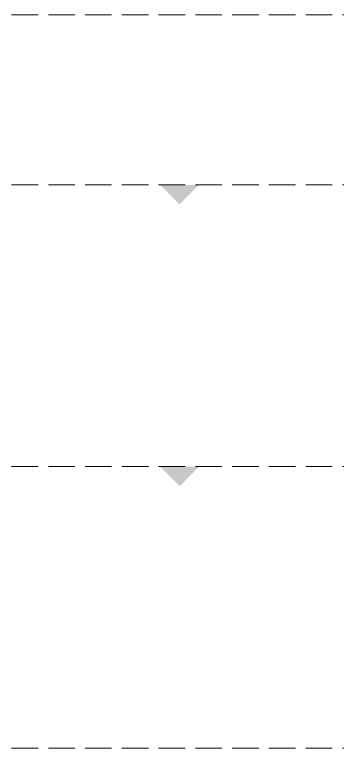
# Model space of a CAD drawing. Header units: millimetres. Extents: x 323482 to 503016, y 8175 to 72038.
# Drawn here: x 476163 to 479597, y 13812 to 21625 of the extents above; entities that cross this region are included whole.
import ezdxf

# ---------------------------------------------------------------- set-up
doc = ezdxf.new("R2010")
doc.units = ezdxf.units.MM
doc.header["$MEASUREMENT"] = 0
doc.linetypes.add('Hidden Line', pattern=[391.222223, 282.222223, -109])
doc.layers.add('2D Drafting - General_Pen_No__1', color=7, linetype='Continuous', lineweight=13)
doc.layers.add('Structural - Bearing_Pen_No__83', color=7, linetype='Continuous', lineweight=13, true_color=0xff9955)

msp = doc.modelspace()

# ---------------------------------------------------------------- hatches: boundary and pattern name
at = {"layer": '2D Drafting - General_Pen_No__1', "linetype": 'Continuous', "lineweight": 13}
for points in [[(477709.6, 19812.2), (478125.6, 19812.2), (477917.6, 19604.2)], [(477709.6, 16812.2), (478125.6, 16812.2), (477917.6, 16604.2)]]:
    msp.add_hatch(color=7, dxfattribs=at).paths.add_polyline_path(points)

# ---------------------------------------------------------------- linework, layer by layer
at = {"layer": 'Structural - Bearing_Pen_No__83', "color": 21, "linetype": 'Hidden Line', "lineweight": 13, "true_color": 0xff9955}
for p, q in [((503016, 21625.4), (447887.3, 21625.4)), ((503016, 19812.2), (447887.3, 19812.2)), ((503016, 16812.2), (447887.3, 16812.2)), ((503016, 13812.2), (447887.3, 13812.2))]:
    msp.add_line(p, q, dxfattribs=at)

doc.saveas('drawing.dxf')
